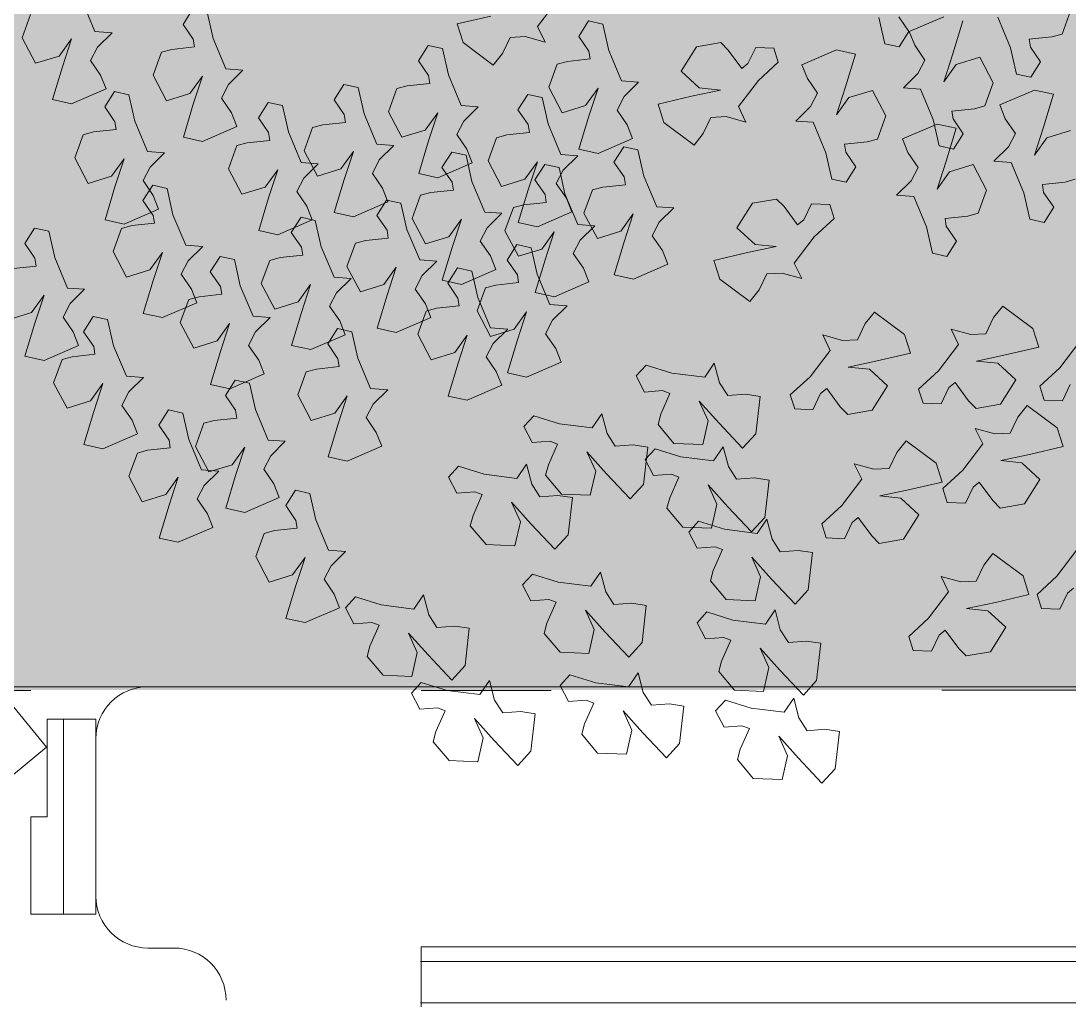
# Model space of a CAD drawing. Header units: metres. Extents: x 8 to 2416, y -346 to 476.
# Drawn here: x 44.344 to 45.149, y 52.713 to 53.465 of the extents above; entities that cross this region are included whole.
import ezdxf

# ---------------------------------------------------------------- set-up
doc = ezdxf.new("R2010")
doc.units = ezdxf.units.M
doc.linetypes.add('0', pattern=[0])
doc.linetypes.add('ACAD_ISO10W100', pattern=[18, 12, -3, 0, -3])
doc.layers.get('0').update_dxf_attribs({"color": 250, "linetype": '0', "lineweight": 20})
for name, color, linetype, lineweight in [('A-DOOR', 35, 'Continuous', 5), ('A-WALL', 250, 'Continuous', 20), ('ARBOLES', 86, 'Continuous', 0), ('baños', 140, 'Continuous', 0), ('closets', 253, 'Continuous', 0), ('piso', 253, 'Continuous', 0)]:
    doc.layers.add(name, color=color, linetype=linetype, lineweight=lineweight)
doc.layers.add('grama', color=7, linetype='Continuous', lineweight=0, true_color=0x698c45)
doc.layers.add('SOLAR', color=7, linetype='ACAD_ISO10W100', lineweight=9, true_color=0xff1414)

# ---------------------------------------------------------------- blocks, each defined once
blk = doc.blocks.new('TREES')
at = {"layer": 'ARBOLES', "color": 252, "true_color": 0x8da178}
for p, q in [((0.09833, 0.02106), (0.09997, 0.0273)), ((0.06708, 0.02269), (0.05846, 0.01795)), ((0.07039, 0.01322), (0.07217, 0.02205)), ((0.08116, 0.02386), (0.08524, 0.01623)), ((0.05019, 0.02093), (0.05239, 0.01421)), ((0.05836, 0.01798), (0.05535, 0.02159)), ((0.08988, 0.01889), (0.09572, 0.02009)), ((0.09572, 0.02009), (0.09833, 0.02106)), ((-0.03856, 0.01013), (-0.03399, 0.01748)), ((0.05619, 0.01373), (0.05836, 0.01798)), ((0.05846, 0.01795), (0.0602, 0.01452)), ((0.0904, 0.01689), (0.08988, 0.01889)), ((0.09341, 0.01328), (0.0904, 0.01689)), ((0.05239, 0.01421), (0.05619, 0.01373)), ((0.0602, 0.01452), (0.06321, 0.01091)), ((0.08524, 0.01623), (0.08744, 0.00951)), ((-0.05104, 0.01174), (-0.05957, 0.00886)), ((-0.02543, 0.01286), (-0.0276, 0.00861)), ((-0.02163, 0.01238), (-0.02543, 0.01286)), ((-0.01943, 0.00566), (-0.02163, 0.01238)), ((0.03991, 0.01142), (0.03129, 0.00668)), ((0.045, 0.01078), (0.03991, 0.01142)), ((0.06869, 0.00569), (0.07039, 0.01322)), ((0.07744, 0.01299), (0.07152, 0.01052)), ((0.08157, 0.00666), (0.07744, 0.01299)), ((0.09124, 0.00903), (0.09341, 0.01328)), ((-0.05957, 0.00886), (-0.05758, 0.00413)), ((-0.03624, 0.0063), (-0.03856, 0.01013)), ((-0.0276, 0.00861), (-0.02459, 0.005)), ((0.00337, 0.00875), (-0.00005, 0.00202)), ((0.00959, 0.01046), (0.00337, 0.00875)), ((0.01174, 0.00868), (0.00959, 0.01046)), ((0.0157, 0.00422), (0.01174, 0.00868)), ((0.0188, 0.01008), (0.01717, 0.00567)), ((0.02356, 0.01033), (0.0188, 0.01008)), ((0.02504, 0.0068), (0.02356, 0.01033)), ((0.04322, 0.00195), (0.045, 0.01078)), ((0.06321, 0.01091), (0.06172, 0.00723)), ((0.07152, 0.01052), (0.06869, 0.00569)), ((0.08744, 0.00951), (0.09124, 0.00903)), ((-0.15381, -0.00196), (-0.15789, 0.00566)), ((-0.12884, 0.00629), (-0.13101, 0.00204)), ((-0.12284, -0.00091), (-0.12504, 0.00581)), ((-0.04706, 0.00226), (-0.04544, 0.00667)), ((-0.04544, 0.00667), (-0.04151, 0.00722)), ((-0.04151, 0.00722), (-0.03624, 0.0063)), ((-0.01535, -0.00196), (-0.01943, 0.00566)), ((0.01717, 0.00567), (0.0157, 0.00422)), ((0.02032, 0.00153), (0.02504, 0.0068)), ((0.03129, 0.00668), (0.03303, 0.00325)), ((0.06172, 0.00723), (0.05828, 0.00313)), ((0.07993, 0.00042), (0.08157, 0.00666)), ((0.09249, 0.00578), (0.08388, 0.00104)), ((0.09758, 0.00514), (0.09249, 0.00578)), ((-0.05758, 0.00413), (-0.04917, -0.00096)), ((-0.02407, 0.003), (-0.02991, 0.0018)), ((-0.02459, 0.005), (-0.02407, 0.003)), ((0.03303, 0.00325), (0.03604, -0.00036)), ((0.05828, 0.00313), (0.06276, 0.00321)), ((0.06276, 0.00321), (0.06684, -0.00441)), ((0.09581, -0.00369), (0.09758, 0.00514)), ((-0.17098, 0.00083), (-0.17261, -0.00541)), ((-0.13101, 0.00204), (-0.128, -0.00157)), ((-0.06662, 0.00254), (-0.06879, -0.00171)), ((-0.06282, 0.00206), (-0.06662, 0.00254)), ((-0.06062, -0.00466), (-0.06282, 0.00206)), ((-0.04917, -0.00096), (-0.04706, 0.00226)), ((-0.03253, 0.00083), (-0.03416, -0.00541)), ((-0.02991, 0.0018), (-0.03253, 0.00083)), ((-0.00005, 0.00202), (0.00506, -0.00188)), ((0.01576, -0.00581), (0.02032, 0.00153)), ((0.04152, -0.00558), (0.04322, 0.00195)), ((0.05027, 0.00172), (0.04435, -0.00075)), ((0.0544, -0.00461), (0.05027, 0.00172)), ((0.07732, -0.00055), (0.07993, 0.00042)), ((0.08388, 0.00104), (0.08562, -0.0024)), ((-0.14933, -0.00188), (-0.15381, -0.00196)), ((-0.15277, -0.00598), (-0.14933, -0.00188)), ((-0.128, -0.00157), (-0.12748, -0.00357)), ((-0.11876, -0.00854), (-0.12284, -0.00091)), ((-0.06879, -0.00171), (-0.06578, -0.00532)), ((-0.01087, -0.00188), (-0.01535, -0.00196)), ((-0.01431, -0.00598), (-0.01087, -0.00188)), ((0.01066, -0.00192), (0.00328, -0.00421)), ((0.00506, -0.00188), (0.01066, -0.00192)), ((0.03604, -0.00036), (0.03455, -0.00404)), ((0.04435, -0.00075), (0.04152, -0.00558)), ((0.07148, -0.00175), (0.07732, -0.00055)), ((0.072, -0.00375), (0.07148, -0.00175)), ((0.08562, -0.0024), (0.08862, -0.00601)), ((-0.17261, -0.00541), (-0.16849, -0.01174)), ((-0.16257, -0.00927), (-0.15973, -0.00444)), ((-0.15973, -0.00444), (-0.16144, -0.01197)), ((-0.13332, -0.00477), (-0.13593, -0.00574)), ((-0.12748, -0.00357), (-0.13332, -0.00477)), ((-0.06578, -0.00532), (-0.06526, -0.00732)), ((-0.05654, -0.01229), (-0.06062, -0.00466)), ((-0.03416, -0.00541), (-0.03004, -0.01174)), ((-0.02411, -0.00927), (-0.02128, -0.00444)), ((-0.02128, -0.00444), (-0.02298, -0.01197)), ((0.00328, -0.00421), (-0.00526, -0.00709)), ((0.03455, -0.00404), (0.03111, -0.00814)), ((0.05277, -0.01085), (0.0544, -0.00461)), ((0.06796, -0.00547), (0.05935, -0.01021)), ((0.06684, -0.00441), (0.06904, -0.01113)), ((0.07305, -0.00611), (0.06796, -0.00547)), ((0.07501, -0.00736), (0.072, -0.00375)), ((0.0941, -0.01123), (0.09581, -0.00369)), ((0.10286, -0.00393), (0.09694, -0.0064)), ((-0.15426, -0.00966), (-0.15277, -0.00598)), ((-0.13593, -0.00574), (-0.13756, -0.01198)), ((-0.06526, -0.00732), (-0.0711, -0.00852)), ((-0.03945, -0.0078), (-0.04162, -0.01205)), ((-0.03565, -0.00828), (-0.03945, -0.0078)), ((-0.0158, -0.00966), (-0.01431, -0.00598)), ((-0.00526, -0.00709), (-0.00327, -0.01181)), ((0.01808, -0.00965), (0.01576, -0.00581)), ((0.03111, -0.00814), (0.03559, -0.00805)), ((0.03559, -0.00805), (0.03967, -0.01568)), ((0.07127, -0.01494), (0.07305, -0.00611)), ((0.07284, -0.01161), (0.07501, -0.00736)), ((0.08862, -0.00601), (0.08714, -0.00969)), ((0.09694, -0.0064), (0.0941, -0.01123)), ((-0.16849, -0.01174), (-0.16257, -0.00927)), ((-0.15125, -0.01327), (-0.15426, -0.00966)), ((-0.11428, -0.00845), (-0.11876, -0.00854)), ((-0.11772, -0.01255), (-0.11428, -0.00845)), ((-0.08765, -0.00968), (-0.08982, -0.01393)), ((-0.08385, -0.01016), (-0.08765, -0.00968)), ((-0.08165, -0.01688), (-0.08385, -0.01016)), ((-0.07371, -0.00949), (-0.07534, -0.01573)), ((-0.0711, -0.00852), (-0.07371, -0.00949)), ((-0.03345, -0.015), (-0.03565, -0.00828)), ((-0.03004, -0.01174), (-0.02411, -0.00927)), ((-0.01279, -0.01327), (-0.0158, -0.00966)), ((0.00725, -0.01368), (0.00887, -0.00927)), ((0.00887, -0.00927), (0.0128, -0.00872)), ((0.0128, -0.00872), (0.01808, -0.00965)), ((0.05015, -0.01182), (0.05277, -0.01085)), ((0.05935, -0.01021), (0.06108, -0.01365)), ((0.08714, -0.00969), (0.0837, -0.01379)), ((-0.16144, -0.01197), (-0.16321, -0.0208)), ((-0.14951, -0.0167), (-0.15125, -0.01327)), ((-0.13756, -0.01198), (-0.13344, -0.01831)), ((-0.12752, -0.01584), (-0.12468, -0.01101)), ((-0.12468, -0.01101), (-0.12639, -0.01854)), ((-0.1192, -0.01623), (-0.11772, -0.01255)), ((-0.05206, -0.0122), (-0.05654, -0.01229)), ((-0.0555, -0.0163), (-0.05206, -0.0122)), ((-0.04162, -0.01205), (-0.03861, -0.01566)), ((-0.02298, -0.01197), (-0.02476, -0.0208)), ((-0.01106, -0.0167), (-0.01279, -0.01327)), ((-0.00327, -0.01181), (0.00515, -0.0169)), ((0.00515, -0.0169), (0.00725, -0.01368)), ((0.04431, -0.01302), (0.05015, -0.01182)), ((0.04483, -0.01502), (0.04431, -0.01302)), ((0.06108, -0.01365), (0.06409, -0.01725)), ((0.06904, -0.01113), (0.07284, -0.01161)), ((0.0837, -0.01379), (0.08818, -0.0137)), ((0.08818, -0.0137), (0.09226, -0.02132)), ((-0.13344, -0.01831), (-0.12752, -0.01584)), ((-0.1162, -0.01984), (-0.1192, -0.01623)), ((-0.10692, -0.01625), (-0.10909, -0.0205)), ((-0.10312, -0.01673), (-0.10692, -0.01625)), ((-0.08982, -0.01393), (-0.08681, -0.01753)), ((-0.07534, -0.01573), (-0.07122, -0.02206)), ((-0.0653, -0.01959), (-0.06246, -0.01476)), ((-0.06246, -0.01476), (-0.06417, -0.02229)), ((-0.05698, -0.01998), (-0.0555, -0.0163)), ((-0.03861, -0.01566), (-0.03809, -0.01767)), ((-0.02937, -0.02263), (-0.03345, -0.015)), ((0.03967, -0.01568), (0.04187, -0.0224)), ((0.04784, -0.01863), (0.04483, -0.01502)), ((0.06957, -0.02248), (0.07127, -0.01494)), ((0.07833, -0.01517), (0.0724, -0.01765)), ((0.08245, -0.0215), (0.07833, -0.01517)), ((-0.15813, -0.02144), (-0.14951, -0.0167)), ((-0.14724, -0.01718), (-0.14941, -0.02142)), ((-0.14344, -0.01766), (-0.14724, -0.01718)), ((-0.14124, -0.02438), (-0.14344, -0.01766)), ((-0.12639, -0.01854), (-0.12816, -0.02737)), ((-0.10092, -0.02345), (-0.10312, -0.01673)), ((-0.08681, -0.01753), (-0.08629, -0.01954)), ((-0.07757, -0.0245), (-0.08165, -0.01688)), ((-0.04393, -0.01886), (-0.04654, -0.01983)), ((-0.03809, -0.01767), (-0.04393, -0.01886)), ((-0.01967, -0.02144), (-0.01106, -0.0167)), ((-0.01317, -0.01907), (-0.01533, -0.02332)), ((-0.00936, -0.01955), (-0.01317, -0.01907)), ((0.04567, -0.02288), (0.04784, -0.01863)), ((0.06409, -0.01725), (0.0626, -0.02093)), ((0.0724, -0.01765), (0.06957, -0.02248)), ((0.0969, -0.01866), (0.10274, -0.01747)), ((0.09742, -0.02067), (0.0969, -0.01866)), ((0.10274, -0.01747), (0.10535, -0.01649)), ((-0.16321, -0.0208), (-0.15813, -0.02144)), ((-0.14941, -0.02142), (-0.1464, -0.02503)), ((-0.11446, -0.02327), (-0.1162, -0.01984)), ((-0.10909, -0.0205), (-0.10608, -0.02411)), ((-0.09475, -0.02171), (-0.09638, -0.02795)), ((-0.09213, -0.02073), (-0.09475, -0.02171)), ((-0.08629, -0.01954), (-0.09213, -0.02073)), ((-0.07122, -0.02206), (-0.0653, -0.01959)), ((-0.05398, -0.02359), (-0.05698, -0.01998)), ((-0.04654, -0.01983), (-0.04818, -0.02607)), ((-0.02476, -0.0208), (-0.01967, -0.02144)), ((-0.00716, -0.02627), (-0.00936, -0.01955)), ((0.0626, -0.02093), (0.05916, -0.02504)), ((0.08082, -0.02774), (0.08245, -0.0215)), ((0.09226, -0.02132), (0.09446, -0.02804)), ((0.10043, -0.02428), (0.09742, -0.02067)), ((-0.13716, -0.032), (-0.14124, -0.02438)), ((-0.12307, -0.02801), (-0.11446, -0.02327)), ((-0.10608, -0.02411), (-0.10556, -0.02611)), ((-0.09684, -0.03107), (-0.10092, -0.02345)), ((-0.07309, -0.02441), (-0.07757, -0.0245)), ((-0.07653, -0.02852), (-0.07309, -0.02441)), ((-0.06417, -0.02229), (-0.06594, -0.03112)), ((-0.05224, -0.02702), (-0.05398, -0.02359)), ((-0.02489, -0.02254), (-0.02937, -0.02263)), ((-0.02833, -0.02664), (-0.02489, -0.02254)), ((-0.01533, -0.02332), (-0.01233, -0.02693)), ((0.04187, -0.0224), (0.04567, -0.02288)), ((0.09826, -0.02852), (0.10043, -0.02428)), ((-0.14588, -0.02704), (-0.15172, -0.02823)), ((-0.1464, -0.02503), (-0.14588, -0.02704)), ((-0.12816, -0.02737), (-0.12307, -0.02801)), ((-0.1114, -0.0273), (-0.11401, -0.02828)), ((-0.10556, -0.02611), (-0.1114, -0.0273)), ((-0.08633, -0.0318), (-0.0835, -0.02697)), ((-0.0835, -0.02697), (-0.0852, -0.03451)), ((-0.06085, -0.03176), (-0.05224, -0.02702)), ((-0.05785, -0.0247), (-0.06002, -0.02894)), ((-0.05405, -0.02517), (-0.05785, -0.0247)), ((-0.05185, -0.0319), (-0.05405, -0.02517)), ((-0.04818, -0.02607), (-0.04405, -0.0324)), ((-0.03813, -0.02993), (-0.0353, -0.0251)), ((-0.0353, -0.0251), (-0.037, -0.03263)), ((-0.03332, -0.02564), (-0.03548, -0.02989)), ((-0.02951, -0.02612), (-0.03332, -0.02564)), ((-0.02982, -0.03032), (-0.02833, -0.02664)), ((-0.02731, -0.03284), (-0.02951, -0.02612)), ((-0.01233, -0.02693), (-0.0118, -0.02893)), ((-0.00309, -0.0339), (-0.00716, -0.02627)), ((0.05916, -0.02504), (0.06364, -0.02495)), ((0.06364, -0.02495), (0.06772, -0.03257)), ((-0.15433, -0.02921), (-0.15596, -0.03545)), ((-0.15172, -0.02823), (-0.15433, -0.02921)), ((-0.11401, -0.02828), (-0.11564, -0.03452)), ((-0.09638, -0.02795), (-0.09226, -0.03427)), ((-0.07802, -0.0322), (-0.07653, -0.02852)), ((-0.06002, -0.02894), (-0.05701, -0.03255)), ((-0.04405, -0.0324), (-0.03813, -0.02993)), ((-0.03548, -0.02989), (-0.03248, -0.0335)), ((-0.01764, -0.03013), (-0.02026, -0.0311)), ((-0.0118, -0.02893), (-0.01764, -0.03013)), ((0.02799, -0.02897), (0.02177, -0.03068)), ((0.03015, -0.03075), (0.02799, -0.02897)), ((0.0372, -0.02935), (0.03558, -0.03376)), ((0.04196, -0.0291), (0.0372, -0.02935)), ((0.04344, -0.03263), (0.04196, -0.0291)), ((0.07236, -0.02991), (0.0782, -0.02872)), ((0.07288, -0.03192), (0.07236, -0.02991)), ((0.0782, -0.02872), (0.08082, -0.02774)), ((0.09446, -0.02804), (0.09826, -0.02852)), ((-0.13268, -0.03191), (-0.13716, -0.032)), ((-0.13612, -0.03601), (-0.13268, -0.03191)), ((-0.09236, -0.03099), (-0.09684, -0.03107)), ((-0.0958, -0.03509), (-0.09236, -0.03099)), ((-0.09226, -0.03427), (-0.08633, -0.0318)), ((-0.07501, -0.0358), (-0.07802, -0.0322)), ((-0.06594, -0.03112), (-0.06085, -0.03176)), ((-0.05701, -0.03255), (-0.05649, -0.03456)), ((-0.04777, -0.03952), (-0.05185, -0.0319)), ((-0.037, -0.03263), (-0.03878, -0.04146)), ((-0.02681, -0.03393), (-0.02982, -0.03032)), ((-0.02324, -0.04047), (-0.02731, -0.03284)), ((-0.02026, -0.0311), (-0.02189, -0.03734)), ((0.02177, -0.03068), (0.01835, -0.03741)), ((0.0341, -0.03521), (0.03015, -0.03075)), ((0.03872, -0.0379), (0.04344, -0.03263)), ((0.06772, -0.03257), (0.06992, -0.03929)), ((0.07589, -0.03552), (0.07288, -0.03192)), ((-0.15596, -0.03545), (-0.15184, -0.04177)), ((-0.14592, -0.0393), (-0.14308, -0.03447)), ((-0.14308, -0.03447), (-0.14479, -0.04201)), ((-0.11564, -0.03452), (-0.11152, -0.04085)), ((-0.1056, -0.03838), (-0.10276, -0.03355)), ((-0.10276, -0.03355), (-0.10447, -0.04108)), ((-0.09728, -0.03877), (-0.0958, -0.03509)), ((-0.0852, -0.03451), (-0.08698, -0.04334)), ((-0.05649, -0.03456), (-0.06233, -0.03575)), ((-0.03196, -0.03551), (-0.03779, -0.0367)), ((-0.03248, -0.0335), (-0.03196, -0.03551)), ((-0.02507, -0.03736), (-0.02681, -0.03393)), ((0.0014, -0.03381), (-0.00309, -0.0339)), ((-0.00204, -0.03791), (0.0014, -0.03381)), ((0.03558, -0.03376), (0.0341, -0.03521)), ((0.07372, -0.03977), (0.07589, -0.03552)), ((-0.1376, -0.03969), (-0.13612, -0.03601)), ((-0.11152, -0.04085), (-0.1056, -0.03838)), ((-0.07328, -0.03924), (-0.07501, -0.0358)), ((-0.06495, -0.03673), (-0.06658, -0.04297)), ((-0.06233, -0.03575), (-0.06495, -0.03673)), ((-0.04041, -0.03767), (-0.04204, -0.04391)), ((-0.03779, -0.0367), (-0.04041, -0.03767)), ((-0.03369, -0.0421), (-0.02507, -0.03736)), ((-0.02189, -0.03734), (-0.01777, -0.04367)), ((-0.01184, -0.0412), (-0.00901, -0.03637)), ((-0.00901, -0.03637), (-0.01072, -0.0439)), ((-0.00353, -0.04159), (-0.00204, -0.03791)), ((0.01835, -0.03741), (0.02346, -0.04131)), ((0.03416, -0.04524), (0.03872, -0.0379)), ((-0.15184, -0.04177), (-0.14592, -0.0393)), ((-0.1346, -0.0433), (-0.1376, -0.03969)), ((-0.13497, -0.04066), (-0.13714, -0.04491)), ((-0.13117, -0.04114), (-0.13497, -0.04066)), ((-0.12897, -0.04786), (-0.13117, -0.04114)), ((-0.10447, -0.04108), (-0.10624, -0.04991)), ((-0.09428, -0.04238), (-0.09728, -0.03877)), ((-0.08189, -0.04398), (-0.07328, -0.03924)), ((-0.07364, -0.03879), (-0.0758, -0.04304)), ((-0.06983, -0.03927), (-0.07364, -0.03879)), ((-0.06763, -0.04599), (-0.06983, -0.03927)), ((-0.04329, -0.03943), (-0.04777, -0.03952)), ((-0.04673, -0.04353), (-0.04329, -0.03943)), ((-0.01876, -0.04038), (-0.02324, -0.04047)), ((-0.02219, -0.04448), (-0.01876, -0.04038)), ((0.06992, -0.03929), (0.07372, -0.03977)), ((-0.14479, -0.04201), (-0.14656, -0.05084)), ((-0.13286, -0.04674), (-0.1346, -0.0433)), ((-0.09254, -0.04581), (-0.09428, -0.04238)), ((-0.08698, -0.04334), (-0.08189, -0.04398)), ((-0.0758, -0.04304), (-0.0728, -0.04664)), ((-0.06658, -0.04297), (-0.06245, -0.04929)), ((-0.05653, -0.04682), (-0.0537, -0.04199)), ((-0.0537, -0.04199), (-0.0554, -0.04953)), ((-0.04822, -0.04721), (-0.04673, -0.04353)), ((-0.03878, -0.04146), (-0.03369, -0.0421)), ((-0.03199, -0.04777), (-0.02916, -0.04294)), ((-0.02916, -0.04294), (-0.03087, -0.05048)), ((-0.01777, -0.04367), (-0.01184, -0.0412)), ((-0.00052, -0.0452), (-0.00353, -0.04159)), ((0.02168, -0.04364), (0.01314, -0.04652)), ((0.02906, -0.04135), (0.02168, -0.04364)), ((0.02346, -0.04131), (0.02906, -0.04135)), ((-0.13714, -0.04491), (-0.13413, -0.04852)), ((-0.10116, -0.05055), (-0.09254, -0.04581)), ((-0.09554, -0.04536), (-0.0977, -0.04961)), ((-0.09173, -0.04584), (-0.09554, -0.04536)), ((-0.08953, -0.05256), (-0.09173, -0.04584)), ((-0.0728, -0.04664), (-0.07227, -0.04865)), ((-0.06356, -0.05361), (-0.06763, -0.04599)), ((-0.04204, -0.04391), (-0.03792, -0.05024)), ((-0.02368, -0.04816), (-0.02219, -0.04448)), ((-0.01072, -0.0439), (-0.01249, -0.05273)), ((0.00121, -0.04863), (-0.00052, -0.0452)), ((0.01314, -0.04652), (0.01514, -0.05124)), ((0.03648, -0.04908), (0.03416, -0.04524)), ((-0.14147, -0.05148), (-0.13286, -0.04674)), ((-0.13413, -0.04852), (-0.13361, -0.05052)), ((-0.12489, -0.05549), (-0.12897, -0.04786)), ((-0.07227, -0.04865), (-0.07811, -0.04984)), ((-0.06245, -0.04929), (-0.05653, -0.04682)), ((-0.04521, -0.05082), (-0.04822, -0.04721)), ((-0.03859, -0.04723), (-0.04075, -0.05148)), ((-0.03478, -0.04771), (-0.03859, -0.04723)), ((-0.03792, -0.05024), (-0.03199, -0.04777)), ((-0.03258, -0.05443), (-0.03478, -0.04771)), ((-0.02067, -0.05177), (-0.02368, -0.04816)), ((-0.0074, -0.05337), (0.00121, -0.04863)), ((0.02565, -0.05311), (0.02727, -0.0487)), ((0.02727, -0.0487), (0.03121, -0.04815)), ((0.03121, -0.04815), (0.03648, -0.04908)), ((-0.14656, -0.05084), (-0.14147, -0.05148)), ((-0.13945, -0.05172), (-0.14207, -0.05269)), ((-0.13361, -0.05052), (-0.13945, -0.05172)), ((-0.10624, -0.04991), (-0.10116, -0.05055)), ((-0.0977, -0.04961), (-0.0947, -0.05321)), ((-0.08073, -0.05082), (-0.08236, -0.05706)), ((-0.07811, -0.04984), (-0.08073, -0.05082)), ((-0.0554, -0.04953), (-0.05718, -0.05836)), ((-0.04347, -0.05426), (-0.04521, -0.05082)), ((-0.04075, -0.05148), (-0.03774, -0.05509)), ((-0.03087, -0.05048), (-0.03264, -0.0593)), ((-0.01894, -0.0552), (-0.02067, -0.05177)), ((0.01514, -0.05124), (0.02355, -0.05633)), ((0.08956, -0.05134), (0.08745, -0.05456)), ((0.09797, -0.05643), (0.08956, -0.05134)), ((-0.16476, -0.05473), (-0.16692, -0.05898)), ((-0.16095, -0.05521), (-0.16476, -0.05473)), ((-0.14207, -0.05269), (-0.1437, -0.05893)), ((-0.0947, -0.05321), (-0.09417, -0.05522)), ((-0.08546, -0.06018), (-0.08953, -0.05256)), ((-0.05907, -0.05352), (-0.06356, -0.05361)), ((-0.06251, -0.05762), (-0.05907, -0.05352)), ((-0.05349, -0.05473), (-0.05565, -0.05898)), ((-0.04968, -0.05521), (-0.05349, -0.05473)), ((-0.05209, -0.059), (-0.04347, -0.05426)), ((-0.02851, -0.06206), (-0.03258, -0.05443)), ((-0.01249, -0.05273), (-0.0074, -0.05337)), ((0.02355, -0.05633), (0.02565, -0.05311)), ((0.08745, -0.05456), (0.08583, -0.05896)), ((-0.15875, -0.06193), (-0.16095, -0.05521)), ((-0.12041, -0.0554), (-0.12489, -0.05549)), ((-0.12385, -0.0595), (-0.12041, -0.0554)), ((-0.11569, -0.05756), (-0.11785, -0.0618)), ((-0.11188, -0.05803), (-0.11569, -0.05756)), ((-0.10263, -0.05739), (-0.10426, -0.06363)), ((-0.10001, -0.05641), (-0.10263, -0.05739)), ((-0.09417, -0.05522), (-0.10001, -0.05641)), ((-0.08236, -0.05706), (-0.07824, -0.06338)), ((-0.07231, -0.06091), (-0.06948, -0.05608)), ((-0.06948, -0.05608), (-0.07119, -0.06362)), ((-0.04748, -0.06193), (-0.04968, -0.05521)), ((-0.03722, -0.0571), (-0.04306, -0.05829)), ((-0.03774, -0.05509), (-0.03722, -0.0571)), ((-0.02755, -0.05994), (-0.01894, -0.0552)), ((0.05626, -0.05603), (0.05415, -0.05925)), ((0.06467, -0.06112), (0.05626, -0.05603)), ((0.09996, -0.06115), (0.09797, -0.05643)), ((-0.16692, -0.05898), (-0.16391, -0.06259)), ((-0.1437, -0.05893), (-0.13957, -0.06526)), ((-0.13365, -0.06279), (-0.13082, -0.05796)), ((-0.13082, -0.05796), (-0.13252, -0.06549)), ((-0.12534, -0.06318), (-0.12385, -0.0595)), ((-0.10968, -0.06476), (-0.11188, -0.05803)), ((-0.08097, -0.06009), (-0.08546, -0.06018)), ((-0.08441, -0.0642), (-0.08097, -0.06009)), ((-0.064, -0.06131), (-0.06251, -0.05762)), ((-0.05718, -0.05836), (-0.05209, -0.059)), ((-0.05565, -0.05898), (-0.05265, -0.06259)), ((-0.04568, -0.05926), (-0.04731, -0.0655)), ((-0.04306, -0.05829), (-0.04568, -0.05926)), ((-0.03264, -0.0593), (-0.02755, -0.05994)), ((0.05415, -0.05925), (0.05253, -0.06366)), ((0.07663, -0.05859), (0.07895, -0.06243)), ((0.0819, -0.05952), (0.07663, -0.05859)), ((0.08583, -0.05896), (0.0819, -0.05952)), ((0.11048, -0.05868), (0.10592, -0.06602)), ((-0.16391, -0.06259), (-0.16339, -0.06459)), ((-0.15468, -0.06956), (-0.15875, -0.06193)), ((-0.13957, -0.06526), (-0.13365, -0.06279)), ((-0.11785, -0.0618), (-0.11485, -0.06541)), ((-0.09421, -0.06748), (-0.09138, -0.06266)), ((-0.09138, -0.06266), (-0.09309, -0.07019)), ((-0.07824, -0.06338), (-0.07231, -0.06091)), ((-0.06099, -0.06491), (-0.064, -0.06131)), ((-0.05265, -0.06259), (-0.05212, -0.06459)), ((-0.04341, -0.06956), (-0.04748, -0.06193)), ((-0.02402, -0.06197), (-0.02851, -0.06206)), ((-0.02746, -0.06607), (-0.02402, -0.06197)), ((0.06666, -0.06585), (0.06467, -0.06112)), ((0.07895, -0.06243), (0.07438, -0.06977)), ((0.09143, -0.06403), (0.09996, -0.06115)), ((-0.16339, -0.06459), (-0.16923, -0.06579)), ((-0.13252, -0.06549), (-0.1343, -0.07432)), ((-0.12233, -0.06679), (-0.12534, -0.06318)), ((-0.11485, -0.06541), (-0.11432, -0.06742)), ((-0.10561, -0.07238), (-0.10968, -0.06476)), ((-0.10426, -0.06363), (-0.10014, -0.06996)), ((-0.0859, -0.06788), (-0.08441, -0.0642)), ((-0.07119, -0.06362), (-0.07296, -0.07245)), ((-0.05926, -0.06835), (-0.06099, -0.06491)), ((-0.05796, -0.06579), (-0.06058, -0.06676)), ((-0.05212, -0.06459), (-0.05796, -0.06579)), ((-0.04731, -0.0655), (-0.04319, -0.07183)), ((-0.03726, -0.06936), (-0.03443, -0.06453)), ((-0.03443, -0.06453), (-0.03613, -0.07207)), ((0.04333, -0.06329), (0.04565, -0.06712)), ((0.0486, -0.06421), (0.04333, -0.06329)), ((0.05253, -0.06366), (0.0486, -0.06421)), ((0.05813, -0.06873), (0.06666, -0.06585)), ((0.08405, -0.06632), (0.09143, -0.06403)), ((-0.12059, -0.07022), (-0.12233, -0.06679)), ((-0.11432, -0.06742), (-0.12016, -0.06861)), ((-0.10014, -0.06996), (-0.09421, -0.06748)), ((-0.08289, -0.07148), (-0.0859, -0.06788)), ((-0.06787, -0.07309), (-0.05926, -0.06835)), ((-0.06058, -0.06676), (-0.06221, -0.073)), ((-0.02895, -0.06975), (-0.02746, -0.06607)), ((0.04565, -0.06712), (0.04108, -0.07447)), ((0.08965, -0.06636), (0.08405, -0.06632)), ((0.09475, -0.07025), (0.08965, -0.06636)), ((0.10592, -0.06602), (0.10119, -0.07129)), ((-0.15019, -0.06947), (-0.15468, -0.06956)), ((-0.15363, -0.07357), (-0.15019, -0.06947)), ((-0.12921, -0.07496), (-0.12059, -0.07022)), ((-0.12278, -0.06958), (-0.12441, -0.07583)), ((-0.12016, -0.06861), (-0.12278, -0.06958)), ((-0.09309, -0.07019), (-0.09486, -0.07902)), ((-0.03892, -0.06947), (-0.04341, -0.06956)), ((-0.04319, -0.07183), (-0.03726, -0.06936)), ((-0.04236, -0.07357), (-0.03892, -0.06947)), ((-0.02594, -0.07336), (-0.02895, -0.06975)), ((0.05075, -0.07102), (0.05813, -0.06873)), ((0.05635, -0.07106), (0.05075, -0.07102)), ((0.06145, -0.07495), (0.05635, -0.07106)), ((0.07438, -0.06977), (0.06966, -0.07503)), ((0.09133, -0.07699), (0.09475, -0.07025)), ((0.10119, -0.07129), (0.10268, -0.07482)), ((0.10744, -0.07457), (0.10906, -0.07016)), ((-0.16343, -0.07686), (-0.1606, -0.07203)), ((-0.1606, -0.07203), (-0.1623, -0.07956)), ((-0.15512, -0.07725), (-0.15363, -0.07357)), ((-0.10113, -0.07229), (-0.10561, -0.07238)), ((-0.10456, -0.07639), (-0.10113, -0.07229)), ((-0.08327, -0.07352), (-0.08544, -0.07777)), ((-0.07947, -0.074), (-0.08327, -0.07352)), ((-0.08116, -0.07492), (-0.08289, -0.07148)), ((-0.07727, -0.08072), (-0.07947, -0.074)), ((-0.07296, -0.07245), (-0.06787, -0.07309)), ((-0.06221, -0.073), (-0.05809, -0.07933)), ((-0.05216, -0.07686), (-0.04933, -0.07203)), ((-0.04933, -0.07203), (-0.05103, -0.07956)), ((-0.04385, -0.07725), (-0.04236, -0.07357)), ((-0.03613, -0.07207), (-0.03791, -0.08089)), ((-0.02421, -0.07679), (-0.02594, -0.07336)), ((0.01577, -0.07329), (0.01361, -0.07721)), ((0.0176, -0.07831), (0.01577, -0.07329)), ((0.07591, -0.07832), (0.07753, -0.07391)), ((0.07753, -0.07391), (0.07901, -0.07246)), ((0.07901, -0.07246), (0.08296, -0.07692)), ((-0.14724, -0.07632), (-0.14941, -0.08057)), ((-0.14344, -0.0768), (-0.14724, -0.07632)), ((-0.14124, -0.08352), (-0.14344, -0.0768)), ((-0.1343, -0.07432), (-0.12921, -0.07496)), ((-0.12441, -0.07583), (-0.12029, -0.08215)), ((-0.11436, -0.07968), (-0.11153, -0.07485)), ((-0.11153, -0.07485), (-0.11324, -0.08239)), ((-0.10605, -0.08007), (-0.10456, -0.07639)), ((-0.08977, -0.07966), (-0.08116, -0.07492)), ((-0.03282, -0.08153), (-0.02421, -0.07679)), ((-0.00196, -0.07547), (-0.00427, -0.07853)), ((0.00496, -0.07693), (-0.00196, -0.07547)), ((0.04108, -0.07447), (0.03636, -0.07973)), ((0.05803, -0.08168), (0.06145, -0.07495)), ((0.06966, -0.07503), (0.07115, -0.07857)), ((0.09831, -0.0767), (0.0962, -0.07992)), ((0.10672, -0.08178), (0.09831, -0.0767)), ((0.10268, -0.07482), (0.10744, -0.07457)), ((-0.16936, -0.07933), (-0.16343, -0.07686)), ((-0.1623, -0.07956), (-0.16408, -0.08839)), ((-0.15211, -0.08086), (-0.15512, -0.07725)), ((-0.09486, -0.07902), (-0.08977, -0.07966)), ((-0.08544, -0.07777), (-0.08243, -0.08138)), ((-0.05809, -0.07933), (-0.05216, -0.07686)), ((-0.05103, -0.07956), (-0.05281, -0.08839)), ((-0.04084, -0.08086), (-0.04385, -0.07725)), ((-0.00427, -0.07853), (-0.00168, -0.08253)), ((0.01361, -0.07721), (0.00496, -0.07693)), ((0.02005, -0.08144), (0.0176, -0.07831)), ((0.04261, -0.08302), (0.04423, -0.07861)), ((0.04423, -0.07861), (0.04571, -0.07715)), ((0.04571, -0.07715), (0.04966, -0.08161)), ((0.07115, -0.07857), (0.07591, -0.07832)), ((0.08296, -0.07692), (0.08511, -0.0787)), ((0.08511, -0.0787), (0.09133, -0.07699)), ((-0.15038, -0.08429), (-0.15211, -0.08086)), ((-0.14941, -0.08057), (-0.1464, -0.08418)), ((-0.12029, -0.08215), (-0.11436, -0.07968)), ((-0.10304, -0.08368), (-0.10605, -0.08007)), ((-0.08243, -0.08138), (-0.08191, -0.08338)), ((-0.07319, -0.08835), (-0.07727, -0.08072)), ((-0.03911, -0.08429), (-0.04084, -0.08086)), ((-0.03791, -0.08089), (-0.03282, -0.08153)), ((-0.00168, -0.08253), (0.00295, -0.08173)), ((0.00295, -0.08173), (0.00495, -0.08228)), ((0.00495, -0.08228), (0.00306, -0.08793)), ((0.02467, -0.08064), (0.02005, -0.08144)), ((0.02852, -0.08086), (0.02467, -0.08064)), ((0.02831, -0.09069), (0.02852, -0.08086)), ((0.03636, -0.07973), (0.03785, -0.08326)), ((0.04966, -0.08161), (0.05181, -0.08339)), ((0.05181, -0.08339), (0.05803, -0.08168)), ((0.0962, -0.07992), (0.09458, -0.08432)), ((0.10871, -0.08651), (0.10672, -0.08178)), ((-0.15899, -0.08903), (-0.15038, -0.08429)), ((-0.1464, -0.08418), (-0.14588, -0.08618)), ((-0.13716, -0.09115), (-0.14124, -0.08352)), ((-0.11324, -0.08239), (-0.11501, -0.09122)), ((-0.10131, -0.08711), (-0.10304, -0.08368)), ((-0.08775, -0.08458), (-0.09036, -0.08555)), ((-0.08191, -0.08338), (-0.08775, -0.08458)), ((-0.04772, -0.08903), (-0.03911, -0.08429)), ((0.01278, -0.08358), (0.01846, -0.08882)), ((0.01555, -0.08845), (0.01278, -0.08358)), ((0.03785, -0.08326), (0.04261, -0.08302)), ((0.08538, -0.08395), (0.0877, -0.08779)), ((0.09065, -0.08488), (0.08538, -0.08395)), ((0.09458, -0.08432), (0.09065, -0.08488)), ((-0.15172, -0.08738), (-0.15433, -0.08835)), ((-0.14588, -0.08618), (-0.15172, -0.08738)), ((-0.10992, -0.09186), (-0.10131, -0.08711)), ((-0.09036, -0.08555), (-0.09199, -0.09179)), ((0.0877, -0.08779), (0.08313, -0.09513)), ((0.10018, -0.08939), (0.10871, -0.08651)), ((-0.16408, -0.08839), (-0.15899, -0.08903)), ((-0.15433, -0.08835), (-0.15596, -0.09459)), ((-0.10869, -0.08947), (-0.11085, -0.09371)), ((-0.10489, -0.08994), (-0.10869, -0.08947)), ((-0.10269, -0.09667), (-0.10489, -0.08994)), ((-0.06871, -0.08826), (-0.07319, -0.08835)), ((-0.07215, -0.09236), (-0.06871, -0.08826)), ((-0.05281, -0.08839), (-0.04772, -0.08903)), ((-0.01228, -0.08925), (-0.01445, -0.09318)), ((-0.01045, -0.09428), (-0.01228, -0.08925)), ((0.00306, -0.08793), (0.0026, -0.09069)), ((0.01473, -0.09481), (0.01555, -0.08845)), ((0.01846, -0.08882), (0.02522, -0.09477)), ((0.06764, -0.08889), (0.06553, -0.09211)), ((0.07605, -0.09398), (0.06764, -0.08889)), ((0.0928, -0.09168), (0.10018, -0.08939)), ((-0.13268, -0.09106), (-0.13716, -0.09115)), ((-0.13612, -0.09516), (-0.13268, -0.09106)), ((-0.11501, -0.09122), (-0.10992, -0.09186)), ((-0.09199, -0.09179), (-0.08787, -0.09812)), ((-0.08195, -0.09565), (-0.07911, -0.09082)), ((-0.07911, -0.09082), (-0.08082, -0.09835)), ((-0.07364, -0.09604), (-0.07215, -0.09236)), ((-0.03001, -0.09144), (-0.03232, -0.09449)), ((-0.02309, -0.0929), (-0.03001, -0.09144)), ((-0.01445, -0.09318), (-0.02309, -0.0929)), ((0.0026, -0.09069), (0.00719, -0.09522)), ((0.02522, -0.09477), (0.02831, -0.09069)), ((0.06553, -0.09211), (0.06391, -0.09652)), ((0.0984, -0.09172), (0.0928, -0.09168)), ((0.1035, -0.09561), (0.0984, -0.09172)), ((-0.15596, -0.09459), (-0.15184, -0.10092)), ((-0.14592, -0.09845), (-0.14308, -0.09362)), ((-0.14308, -0.09362), (-0.14479, -0.10115)), ((-0.1376, -0.09884), (-0.13612, -0.09516)), ((-0.11085, -0.09371), (-0.10785, -0.09732)), ((-0.08787, -0.09812), (-0.08195, -0.09565)), ((-0.03232, -0.09449), (-0.02973, -0.09849)), ((-0.00801, -0.09741), (-0.01045, -0.09428)), ((0.00719, -0.09522), (0.01473, -0.09481)), ((0.02015, -0.09488), (0.01799, -0.0988)), ((0.02199, -0.0999), (0.02015, -0.09488)), ((0.07804, -0.09871), (0.07605, -0.09398)), ((0.08313, -0.09513), (0.07841, -0.10039)), ((0.10008, -0.10235), (0.1035, -0.09561)), ((-0.15184, -0.10092), (-0.14592, -0.09845)), ((-0.10785, -0.09732), (-0.10733, -0.09933)), ((-0.09861, -0.10429), (-0.10269, -0.09667)), ((-0.08082, -0.09835), (-0.08259, -0.10718)), ((-0.07063, -0.09965), (-0.07364, -0.09604)), ((-0.02973, -0.09849), (-0.0251, -0.09769)), ((-0.0251, -0.09769), (-0.0231, -0.09825)), ((-0.0231, -0.09825), (-0.02499, -0.1039)), ((-0.00338, -0.09661), (-0.00801, -0.09741)), ((0.00046, -0.09682), (-0.00338, -0.09661)), ((0.00243, -0.09706), (0.00011, -0.10012)), ((0.00026, -0.10665), (0.00046, -0.09682)), ((0.00935, -0.09852), (0.00243, -0.09706)), ((0.01799, -0.0988), (0.00935, -0.09852)), ((0.05471, -0.09614), (0.05703, -0.09998)), ((0.05998, -0.09707), (0.05471, -0.09614)), ((0.06391, -0.09652), (0.05998, -0.09707)), ((0.06951, -0.10158), (0.07804, -0.09871)), ((0.08628, -0.09927), (0.08776, -0.09782)), ((0.08776, -0.09782), (0.09171, -0.10228)), ((-0.14479, -0.10115), (-0.14656, -0.10998)), ((-0.1346, -0.10245), (-0.1376, -0.09884)), ((-0.12532, -0.09886), (-0.12749, -0.10311)), ((-0.12152, -0.09934), (-0.12532, -0.09886)), ((-0.11932, -0.10606), (-0.12152, -0.09934)), ((-0.11578, -0.1015), (-0.11741, -0.10774)), ((-0.11317, -0.10052), (-0.11578, -0.1015)), ((-0.10733, -0.09933), (-0.11317, -0.10052)), ((-0.06889, -0.10308), (-0.07063, -0.09965)), ((-0.01527, -0.09954), (-0.00959, -0.10479)), ((-0.0125, -0.10441), (-0.01527, -0.09954)), ((0.00011, -0.10012), (0.00271, -0.10412)), ((0.02443, -0.10303), (0.02199, -0.0999)), ((0.05703, -0.09998), (0.05246, -0.10732)), ((0.07841, -0.10039), (0.0799, -0.10393)), ((0.08466, -0.10368), (0.08628, -0.09927)), ((-0.13286, -0.10588), (-0.1346, -0.10245)), ((-0.12749, -0.10311), (-0.12448, -0.10672)), ((-0.09413, -0.1042), (-0.09861, -0.10429)), ((-0.09757, -0.1083), (-0.09413, -0.1042)), ((-0.07751, -0.10782), (-0.06889, -0.10308)), ((-0.02499, -0.1039), (-0.02545, -0.10665)), ((0.00271, -0.10412), (0.00734, -0.10332)), ((0.00734, -0.10332), (0.00933, -0.10387)), ((0.00933, -0.10387), (0.00745, -0.10952)), ((0.02906, -0.10223), (0.02443, -0.10303)), ((0.0329, -0.10245), (0.02906, -0.10223)), ((0.0327, -0.11228), (0.0329, -0.10245)), ((0.06213, -0.10388), (0.06951, -0.10158)), ((0.06773, -0.10392), (0.06213, -0.10388)), ((0.07283, -0.10781), (0.06773, -0.10392)), ((0.0799, -0.10393), (0.08466, -0.10368)), ((0.09171, -0.10228), (0.09386, -0.10406)), ((0.09386, -0.10406), (0.10008, -0.10235)), ((-0.14147, -0.11062), (-0.13286, -0.10588)), ((-0.12448, -0.10672), (-0.12396, -0.10872)), ((-0.11524, -0.11368), (-0.11932, -0.10606)), ((-0.10737, -0.11159), (-0.10453, -0.10676)), ((-0.10453, -0.10676), (-0.10624, -0.1143)), ((-0.04841, -0.10646), (-0.05072, -0.10951)), ((-0.04149, -0.10791), (-0.04841, -0.10646)), ((-0.03068, -0.10427), (-0.03285, -0.10819)), ((-0.02885, -0.1093), (-0.03068, -0.10427)), ((-0.02545, -0.10665), (-0.02086, -0.11119)), ((-0.01332, -0.11078), (-0.0125, -0.10441)), ((-0.00959, -0.10479), (-0.00284, -0.11074)), ((-0.00284, -0.11074), (0.00026, -0.10665)), ((0.01717, -0.10517), (0.02284, -0.11041)), ((0.01993, -0.11004), (0.01717, -0.10517)), ((-0.12396, -0.10872), (-0.1298, -0.10992)), ((-0.11741, -0.10774), (-0.11329, -0.11406)), ((-0.09905, -0.11198), (-0.09757, -0.1083)), ((-0.08259, -0.10718), (-0.07751, -0.10782)), ((-0.05072, -0.10951), (-0.04813, -0.11351)), ((-0.03285, -0.10819), (-0.04149, -0.10791)), ((-0.02641, -0.11243), (-0.02885, -0.1093)), ((0.00745, -0.10952), (0.00698, -0.11228)), ((0.05246, -0.10732), (0.04774, -0.11259)), ((0.06942, -0.11454), (0.07283, -0.10781)), ((-0.14656, -0.10998), (-0.14147, -0.11062)), ((-0.13241, -0.11089), (-0.13404, -0.11713)), ((-0.1298, -0.10992), (-0.13241, -0.11089)), ((-0.11329, -0.11406), (-0.10737, -0.11159)), ((-0.09605, -0.11559), (-0.09905, -0.11198)), ((-0.02178, -0.11163), (-0.02641, -0.11243)), ((-0.01794, -0.11184), (-0.02178, -0.11163)), ((-0.02086, -0.11119), (-0.01332, -0.11078)), ((-0.01814, -0.12167), (-0.01794, -0.11184)), ((0.00698, -0.11228), (0.01157, -0.11681)), ((0.01911, -0.1164), (0.01993, -0.11004)), ((0.02284, -0.11041), (0.0296, -0.11636)), ((0.0296, -0.11636), (0.0327, -0.11228)), ((0.05399, -0.11588), (0.05561, -0.11147)), ((0.05561, -0.11147), (0.05709, -0.11001)), ((0.05709, -0.11001), (0.06104, -0.11447)), ((-0.11076, -0.1136), (-0.11524, -0.11368)), ((-0.1142, -0.1177), (-0.11076, -0.1136)), ((-0.10624, -0.1143), (-0.10801, -0.12313)), ((-0.04813, -0.11351), (-0.0435, -0.11271)), ((-0.0435, -0.11271), (-0.0415, -0.11326)), ((-0.0415, -0.11326), (-0.04339, -0.11892)), ((-0.03367, -0.11456), (-0.02799, -0.1198)), ((-0.0309, -0.11943), (-0.03367, -0.11456)), ((0.01556, -0.1149), (0.01324, -0.11796)), ((0.02248, -0.11636), (0.01556, -0.1149)), ((0.03329, -0.11272), (0.03112, -0.11664)), ((0.03512, -0.11775), (0.03329, -0.11272)), ((0.04774, -0.11259), (0.04923, -0.11612)), ((0.06104, -0.11447), (0.06319, -0.11625)), ((0.06319, -0.11625), (0.06942, -0.11454)), ((0.11486, -0.11312), (0.1103, -0.12047)), ((-0.13404, -0.11713), (-0.12992, -0.12346)), ((-0.124, -0.12099), (-0.12116, -0.11616)), ((-0.12116, -0.11616), (-0.12287, -0.12369)), ((-0.11569, -0.12138), (-0.1142, -0.1177)), ((-0.09431, -0.11903), (-0.09605, -0.11559)), ((-0.09029, -0.1167), (-0.09245, -0.12095)), ((-0.08648, -0.11718), (-0.09029, -0.1167)), ((-0.08429, -0.1239), (-0.08648, -0.11718)), ((0.01157, -0.11681), (0.01911, -0.1164)), ((0.01324, -0.11796), (0.01584, -0.12196)), ((0.03112, -0.11664), (0.02248, -0.11636)), ((0.03756, -0.12087), (0.03512, -0.11775)), ((0.04923, -0.11612), (0.05399, -0.11588)), ((0.09306, -0.11613), (0.09095, -0.11935)), ((0.10147, -0.12122), (0.09306, -0.11613)), ((-0.10292, -0.12377), (-0.09431, -0.11903)), ((-0.04339, -0.11892), (-0.04385, -0.12167)), ((-0.03173, -0.1258), (-0.0309, -0.11943)), ((-0.02799, -0.1198), (-0.02124, -0.12576)), ((0.04219, -0.12007), (0.03756, -0.12087)), ((0.04603, -0.12029), (0.04219, -0.12007)), ((0.04583, -0.13012), (0.04603, -0.12029)), ((0.09095, -0.11935), (0.08933, -0.12375)), ((0.1103, -0.12047), (0.10558, -0.12573)), ((-0.12992, -0.12346), (-0.124, -0.12099)), ((-0.11268, -0.12499), (-0.11569, -0.12138)), ((-0.10801, -0.12313), (-0.10292, -0.12377)), ((-0.09245, -0.12095), (-0.08945, -0.12456)), ((-0.04385, -0.12167), (-0.03926, -0.1262)), ((-0.02124, -0.12576), (-0.01814, -0.12167)), ((0.01584, -0.12196), (0.02047, -0.12116)), ((0.02047, -0.12116), (0.02247, -0.12171)), ((0.02247, -0.12171), (0.02058, -0.12736)), ((0.0303, -0.12301), (0.03597, -0.12825)), ((0.03307, -0.12788), (0.0303, -0.12301)), ((0.08013, -0.12338), (0.08245, -0.12722)), ((0.0854, -0.12431), (0.08013, -0.12338)), ((0.10346, -0.12594), (0.10147, -0.12122)), ((0.11345, -0.12461), (0.11493, -0.12316)), ((-0.12287, -0.12369), (-0.12464, -0.13252)), ((-0.11094, -0.12842), (-0.11268, -0.12499)), ((-0.08945, -0.12456), (-0.08893, -0.12656)), ((-0.08021, -0.13153), (-0.08429, -0.1239)), ((-0.03926, -0.1262), (-0.03173, -0.1258)), ((0.08933, -0.12375), (0.0854, -0.12431)), ((0.09493, -0.12882), (0.10346, -0.12594)), ((0.10558, -0.12573), (0.10707, -0.12927)), ((0.11183, -0.12902), (0.11345, -0.12461)), ((-0.11956, -0.13316), (-0.11094, -0.12842)), ((-0.09738, -0.12873), (-0.09901, -0.13497)), ((-0.09476, -0.12776), (-0.09738, -0.12873)), ((-0.08893, -0.12656), (-0.09476, -0.12776)), ((0.02058, -0.12736), (0.02012, -0.13012)), ((0.03224, -0.13424), (0.03307, -0.12788)), ((0.03597, -0.12825), (0.04273, -0.1342)), ((0.08245, -0.12722), (0.07788, -0.13456)), ((0.08755, -0.13111), (0.09493, -0.12882)), ((-0.07573, -0.13144), (-0.08021, -0.13153)), ((-0.07917, -0.13554), (-0.07573, -0.13144)), ((-0.00876, -0.13056), (-0.01093, -0.13448)), ((-0.00693, -0.13559), (-0.00876, -0.13056)), ((0.02012, -0.13012), (0.0247, -0.13465)), ((0.04273, -0.1342), (0.04583, -0.13012)), ((0.09315, -0.13115), (0.08755, -0.13111)), ((0.09825, -0.13504), (0.09315, -0.13115)), ((0.10707, -0.12927), (0.11183, -0.12902)), ((-0.12464, -0.13252), (-0.11956, -0.13316)), ((-0.08897, -0.13883), (-0.08613, -0.134)), ((-0.08613, -0.134), (-0.08784, -0.14153)), ((-0.02649, -0.13275), (-0.02881, -0.1358)), ((-0.01957, -0.1342), (-0.02649, -0.13275)), ((-0.01093, -0.13448), (-0.01957, -0.1342)), ((0.0247, -0.13465), (0.03224, -0.13424)), ((-0.09901, -0.13497), (-0.09489, -0.1413)), ((-0.08065, -0.13922), (-0.07917, -0.13554)), ((-0.02881, -0.1358), (-0.02621, -0.1398)), ((-0.00449, -0.13871), (-0.00693, -0.13559)), ((0.03767, -0.13618), (0.03551, -0.14011)), ((0.0395, -0.14121), (0.03767, -0.13618)), ((0.07788, -0.13456), (0.07316, -0.13982)), ((0.09483, -0.14178), (0.09825, -0.13504)), ((-0.09489, -0.1413), (-0.08897, -0.13883)), ((-0.07765, -0.14283), (-0.08065, -0.13922)), ((-0.02621, -0.1398), (-0.02158, -0.139)), ((-0.02158, -0.139), (-0.01958, -0.13955)), ((-0.01958, -0.13955), (-0.02147, -0.1452)), ((0.00014, -0.13791), (-0.00449, -0.13871)), ((0.00398, -0.13813), (0.00014, -0.13791)), ((0.00378, -0.14796), (0.00398, -0.13813)), ((0.01994, -0.13837), (0.01763, -0.14142)), ((0.02686, -0.13983), (0.01994, -0.13837)), ((0.03551, -0.14011), (0.02686, -0.13983)), ((0.07316, -0.13982), (0.07465, -0.14336)), ((0.07941, -0.14311), (0.08103, -0.1387)), ((0.08103, -0.1387), (0.08251, -0.13725)), ((0.08251, -0.13725), (0.08646, -0.14171)), ((-0.08784, -0.14153), (-0.08961, -0.15036)), ((-0.05433, -0.14088), (-0.0565, -0.1448)), ((-0.0525, -0.14591), (-0.05433, -0.14088)), ((-0.01175, -0.14085), (-0.00608, -0.14609)), ((-0.00898, -0.14572), (-0.01175, -0.14085)), ((0.01763, -0.14142), (0.02022, -0.14542)), ((0.04195, -0.14434), (0.0395, -0.14121)), ((0.08646, -0.14171), (0.08861, -0.14349)), ((0.08861, -0.14349), (0.09483, -0.14178)), ((-0.07591, -0.14626), (-0.07765, -0.14283)), ((-0.07206, -0.14307), (-0.07437, -0.14612)), ((-0.06514, -0.14452), (-0.07206, -0.14307)), ((-0.0565, -0.1448), (-0.06514, -0.14452)), ((-0.02147, -0.1452), (-0.02194, -0.14796)), ((0.02022, -0.14542), (0.02485, -0.14462)), ((0.02485, -0.14462), (0.02685, -0.14517)), ((0.02685, -0.14517), (0.02496, -0.15083)), ((0.04657, -0.14354), (0.04195, -0.14434)), ((0.05042, -0.14375), (0.04657, -0.14354)), ((0.05021, -0.15358), (0.05042, -0.14375)), ((0.07465, -0.14336), (0.07941, -0.14311)), ((-0.08452, -0.151), (-0.07591, -0.14626)), ((-0.07437, -0.14612), (-0.07178, -0.15012)), ((-0.05006, -0.14904), (-0.0525, -0.14591)), ((-0.02194, -0.14796), (-0.01735, -0.15249)), ((-0.00981, -0.15208), (-0.00898, -0.14572)), ((-0.00608, -0.14609), (0.00068, -0.15204)), ((0.00068, -0.15204), (0.00378, -0.14796)), ((0.03468, -0.14647), (0.04036, -0.15172)), ((0.03745, -0.15134), (0.03468, -0.14647)), ((-0.08961, -0.15036), (-0.08452, -0.151)), ((-0.07178, -0.15012), (-0.06715, -0.14932)), ((-0.06715, -0.14932), (-0.06515, -0.14987)), ((-0.06515, -0.14987), (-0.06704, -0.15553)), ((-0.04543, -0.14823), (-0.05006, -0.14904)), ((-0.04159, -0.14845), (-0.04543, -0.14823)), ((-0.04179, -0.15828), (-0.04159, -0.14845)), ((0.02496, -0.15083), (0.0245, -0.15358)), ((-0.05732, -0.15117), (-0.05164, -0.15641)), ((-0.05455, -0.15604), (-0.05732, -0.15117)), ((-0.01735, -0.15249), (-0.00981, -0.15208)), ((0.0245, -0.15358), (0.02909, -0.15811)), ((0.03663, -0.15771), (0.03745, -0.15134)), ((0.04036, -0.15172), (0.04712, -0.15767)), ((0.04712, -0.15767), (0.05021, -0.15358)), ((-0.06704, -0.15553), (-0.0675, -0.15828)), ((-0.05537, -0.1624), (-0.05455, -0.15604)), ((0.0035, -0.1559), (0.00134, -0.15982)), ((0.00534, -0.16093), (0.0035, -0.1559)), ((-0.0675, -0.15828), (-0.06291, -0.16281)), ((-0.05164, -0.15641), (-0.04489, -0.16237)), ((-0.04489, -0.16237), (-0.04179, -0.15828)), ((-0.01422, -0.15808), (-0.01654, -0.16114)), ((-0.0073, -0.15954), (-0.01422, -0.15808)), ((0.02909, -0.15811), (0.03663, -0.15771)), ((0.04469, -0.15872), (0.04252, -0.16264)), ((0.04652, -0.16375), (0.04469, -0.15872)), ((-0.03505, -0.16154), (-0.03721, -0.16547)), ((-0.03322, -0.16657), (-0.03505, -0.16154)), ((-0.01654, -0.16114), (-0.01394, -0.16514)), ((0.00134, -0.15982), (-0.0073, -0.15954)), ((0.00778, -0.16405), (0.00534, -0.16093)), ((0.02696, -0.16091), (0.02465, -0.16396)), ((0.03388, -0.16236), (0.02696, -0.16091)), ((-0.06291, -0.16281), (-0.05537, -0.1624)), ((-0.05277, -0.16373), (-0.05509, -0.16678)), ((-0.04585, -0.16519), (-0.05277, -0.16373)), ((-0.01394, -0.16514), (-0.00932, -0.16434)), ((-0.00932, -0.16434), (-0.00732, -0.16489)), ((0.01241, -0.16325), (0.00778, -0.16405)), ((0.01625, -0.16347), (0.01241, -0.16325)), ((0.01605, -0.1733), (0.01625, -0.16347)), ((0.02465, -0.16396), (0.02724, -0.16796)), ((0.04252, -0.16264), (0.03388, -0.16236)), ((0.04896, -0.16688), (0.04652, -0.16375)), ((-0.05509, -0.16678), (-0.05249, -0.17078)), ((-0.03721, -0.16547), (-0.04585, -0.16519)), ((-0.03077, -0.1697), (-0.03322, -0.16657)), ((-0.00732, -0.16489), (-0.0092, -0.17054)), ((0.00052, -0.16619), (0.00619, -0.17143)), ((0.00328, -0.17106), (0.00052, -0.16619)), ((0.02724, -0.16796), (0.03187, -0.16716)), ((0.03187, -0.16716), (0.03387, -0.16771)), ((0.05359, -0.16608), (0.04896, -0.16688)), ((0.05743, -0.16629), (0.05359, -0.16608)), ((0.05723, -0.17612), (0.05743, -0.16629)), ((-0.05249, -0.17078), (-0.04787, -0.16998)), ((-0.04787, -0.16998), (-0.04587, -0.17053)), ((-0.02614, -0.1689), (-0.03077, -0.1697)), ((-0.0223, -0.16911), (-0.02614, -0.1689)), ((-0.0225, -0.17894), (-0.0223, -0.16911)), ((0.03387, -0.16771), (0.03198, -0.17337)), ((0.0417, -0.16901), (0.04738, -0.17425)), ((0.04447, -0.17388), (0.0417, -0.16901)), ((-0.04587, -0.17053), (-0.04775, -0.17619)), ((-0.03803, -0.17183), (-0.03236, -0.17708)), ((-0.03527, -0.1767), (-0.03803, -0.17183)), ((-0.0092, -0.17054), (-0.00967, -0.1733)), ((0.00246, -0.17742), (0.00328, -0.17106)), ((0.00619, -0.17143), (0.01295, -0.17738)), ((-0.00967, -0.1733), (-0.00508, -0.17783)), ((0.01295, -0.17738), (0.01605, -0.1733)), ((0.03198, -0.17337), (0.03152, -0.17612)), ((0.04365, -0.18025), (0.04447, -0.17388)), ((0.04738, -0.17425), (0.05413, -0.18021)), ((-0.04775, -0.17619), (-0.04822, -0.17894)), ((-0.03609, -0.18307), (-0.03527, -0.1767)), ((-0.03236, -0.17708), (-0.0256, -0.18303)), ((-0.00508, -0.17783), (0.00246, -0.17742)), ((0.03152, -0.17612), (0.03611, -0.18065)), ((0.05413, -0.18021), (0.05723, -0.17612)), ((-0.04822, -0.17894), (-0.04363, -0.18347)), ((-0.0256, -0.18303), (-0.0225, -0.17894)), ((0.03611, -0.18065), (0.04365, -0.18025)), ((-0.04363, -0.18347), (-0.03609, -0.18307))]:
    blk.add_line(p, q, dxfattribs=at)
blk = doc.blocks.new('PL BASE 1N NASAS 09')
at = {"layer": 'closets', "transparency": 33554687}
h = blk.add_hatch(dxfattribs=at)
h.set_pattern_fill('LINE', color=256, scale=0.01, angle=180)
h.set_pattern_definition([(180, (-441.877485, -2857.39924), (-4e-18, -0.03175), [])])
h.paths.add_polyline_path([(-105.73151, -35.44972), (-105.73151, -36.99972), (-105.13151, -36.99972), (-105.13151, -35.44972)])
at = {"layer": 'A-DOOR', "extrusion": (0, 0, -1)}
blk.add_lwpolyline([(106.01898, -35.29615), (106.39895, -34.83103), (106.43224, -34.85823), (106.05181, -35.32335)], close=True, dxfattribs=at)
at = {"layer": 'A-DOOR'}
for points in [[(-106.03105, -35.42472), (-106.03105, -35.34972), (-106.01852, -35.34972), (-106.01852, -35.27472), (-106.00602, -35.27472), (-106.00602, -35.42472)], [(-106.00602, -35.27472), (-105.98105, -35.27472), (-105.98105, -35.42472), (-106.00602, -35.42472)]]:
    blk.add_lwpolyline(points, close=True, dxfattribs=at)
at = {"layer": 'A-WALL'}
for p, q in [((-105.94105, -35.24972), (-104.82104, -35.24972)), ((-105.98105, -35.41065), (-105.98105, -35.28972)), ((-105.94105, -35.45065), (-105.92105, -35.45065)), ((-105.73105, -35.44972), (-104.82104, -35.44972)), ((-105.73105, -37.04972), (-105.73105, -35.44972))]:
    blk.add_line(p, q, dxfattribs=at)
for centre, start, end in [((-105.94105, -35.28972), 90, 180), ((-105.94105, -35.41065), 180, 270), ((-105.92105, -35.49065), 360, 90)]:
    blk.add_arc(centre, 0.04, start, end, dxfattribs=at)
at = {"layer": 'piso'}
blk.add_line((-105.94105, -35.24972), (-106.62104, -35.24972), dxfattribs=at)
blk = doc.blocks.new('PL MUEBLES 1N NASAS 09')
at = {"layer": 'baños'}
blk.add_blockref('PL BASE 1N NASAS 09', (162.26154, 88.20329), dxfattribs=at)

msp = doc.modelspace()

# ---------------------------------------------------------------- hatches: boundary and pattern name
at = {"layer": 'grama', "transparency": 33554495}
h = msp.add_hatch(color=256, dxfattribs=at)
h.dxf.hatch_style = 1
edge = h.paths.add_edge_path()
edge.add_line((80.80909, 57.9566), (21.06071, 57.94696))
edge.add_line((21.06071, 57.94696), (21.03853, 56.94696))
edge.add_line((21.03853, 56.94696), (37.35087, 56.94959))
edge.add_arc((37.35097, 56.34959), 0.6, 0.00924, 90.00924, ccw=False)
edge.add_line((37.95097, 56.34969), (37.95136, 53.94969))
edge.add_arc((37.35136, 53.94959), 0.6, -89.99076, 0.00924, ccw=False)
edge.add_line((37.35145, 53.34959), (36.05148, 53.34938))
edge.add_arc((36.05153, 53.04938), 0.3, 90.00924, 180.01385)
edge.add_line((35.75153, 53.04931), (35.75155, 52.94807))
edge.add_line((35.75155, 52.94807), (52.32655, 52.95357))
edge.add_line((52.32655, 52.95357), (52.32655, 53.25357))
edge.add_line((52.32655, 53.25357), (62.20155, 53.25357))
edge.add_line((62.20155, 53.25357), (62.20155, 47.44807))
edge.add_line((62.20155, 47.44807), (63.20155, 47.44807))
edge.add_line((63.20155, 47.44807), (63.20155, 53.25492))
edge.add_line((63.20155, 53.25492), (70.76337, 53.25291))
edge.add_line((70.76337, 53.25291), (70.76337, 47.74607))
edge.add_line((70.76337, 47.74607), (71.36337, 47.74807))
edge.add_line((71.36337, 47.74807), (71.36337, 38.16176))
edge.add_line((71.36337, 38.16176), (70.76337, 38.16245))
edge.add_line((70.76337, 38.16245), (70.76337, 32.65423))
edge.add_line((70.76337, 32.65423), (63.20155, 32.65492))
edge.add_line((63.20155, 32.65492), (63.20155, 38.459))
edge.add_line((63.20155, 38.459), (62.20155, 38.459))
edge.add_line((62.20155, 38.459), (62.18905, 32.65357))
edge.add_line((62.18905, 32.65357), (52.32655, 32.65357))
edge.add_line((52.32655, 32.65357), (52.32655, 32.95357))
edge.add_line((52.32655, 32.95357), (27.95155, 32.959))
edge.add_line((27.95155, 32.959), (27.95155, 39.359))
edge.add_line((27.95155, 39.359), (26.8226, 39.359))
edge.add_line((26.8226, 39.359), (26.8226, 40.259))
edge.add_line((26.8226, 40.259), (26.4226, 40.259))
edge.add_line((26.4226, 40.259), (26.4226, 45.64807))
edge.add_line((26.4226, 45.64807), (26.8226, 45.64807))
edge.add_line((26.8226, 45.64807), (26.8226, 46.54807))
edge.add_line((26.8226, 46.54807), (27.95155, 46.54807))
edge.add_line((27.95155, 46.54807), (27.95155, 52.94807))
edge.add_line((27.95155, 52.94807), (28.15152, 52.94807))
edge.add_line((28.15152, 52.94807), (28.1515, 53.04811))
edge.add_arc((27.8515, 53.04806), 0.3, 0.00924, 90.00924)
edge.add_line((27.85146, 53.34806), (25.16338, 53.34763))
edge.add_arc((25.16351, 52.54763), 0.8, 90.00924, 198.79711)
edge.add_arc((-3.02361, 42.95354), 28.97516, -26.202094, 18.797106, ccw=False)
edge.add_arc((21.17964, 31.04296), 2, 270, 333.79791, ccw=False)
edge.add_line((21.17964, 29.04296), (20.41961, 29.04296))
edge.add_line((20.41961, 29.04296), (20.39553, 27.95762))
edge.add_line((20.39553, 27.95762), (80.30505, 27.9575))
edge.add_line((80.30505, 27.9575), (80.80909, 57.9566))

# ---------------------------------------------------------------- linework, layer by layer
at = {"layer": 'SOLAR', "ltscale": 0.1}
msp.add_lwpolyline([(65.38694, 32.95753), (27.50816, 32.9576), (27.95155, 52.94807), (65.72292, 52.95417)], close=True, dxfattribs=at)

# ---------------------------------------------------------------- block references
msp.add_blockref('PL MUEBLES 1N NASAS 09', (-11.87892, 0))
at = {"layer": 'ARBOLES', "xscale": 2.935254890295517, "yscale": 2.935254890295517, "zscale": 2.935254890295517, "rotation": 354.6252016265699}
msp.add_blockref('TREES', (44.85087, 53.42088), dxfattribs=at)

doc.saveas('drawing.dxf')
